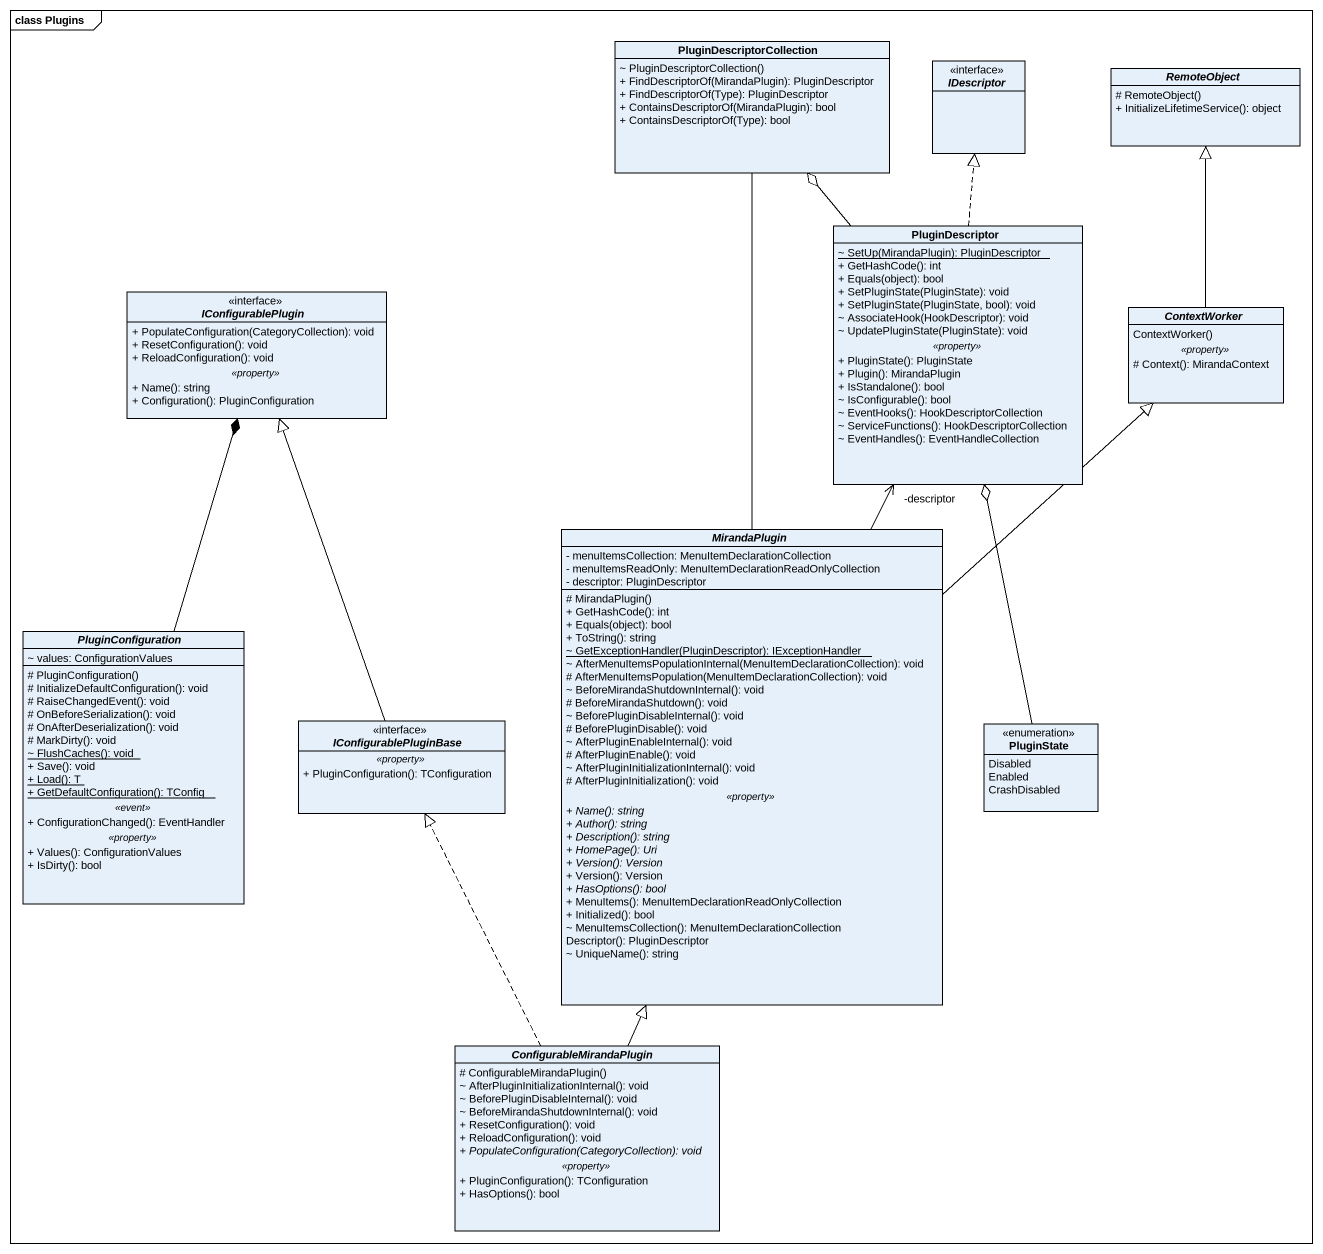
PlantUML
@startuml
mainframe class Plugins
hide circle
hide empty members
skinparam classAttributeIconSize 0
class PluginDescriptorCollection {
  ~ PluginDescriptorCollection()
  + FindDescriptorOf(MirandaPlugin): PluginDescriptor
  + FindDescriptorOf(Type): PluginDescriptor
  + ContainsDescriptorOf(MirandaPlugin): bool
  + ContainsDescriptorOf(Type): bool
}
interface IDescriptor <<interface>>
abstract class RemoteObject {
  # RemoteObject()
  + InitializeLifetimeService(): object
}
class PluginDescriptor {
  {static} ~ SetUp(MirandaPlugin): PluginDescriptor
  + GetHashCode(): int
  + Equals(object): bool
  + SetPluginState(PluginState): void
  + SetPluginState(PluginState, bool): void
  ~ AssociateHook(HookDescriptor): void
  ~ UpdatePluginState(PluginState): void
  .. <<property>> ..
  + PluginState(): PluginState
  + Plugin(): MirandaPlugin
  + IsStandalone(): bool
  ~ IsConfigurable(): bool
  ~ EventHooks(): HookDescriptorCollection
  ~ ServiceFunctions(): HookDescriptorCollection
  ~ EventHandles(): EventHandleCollection
}
interface IConfigurablePlugin <<interface>> {
  + PopulateConfiguration(CategoryCollection): void
  + ResetConfiguration(): void
  + ReloadConfiguration(): void
  .. <<property>> ..
  + Name(): string
  + Configuration(): PluginConfiguration
}
abstract class ContextWorker {
  ContextWorker()
  .. <<property>> ..
  # Context(): MirandaContext
}
abstract class MirandaPlugin {
  - menuItemsCollection: MenuItemDeclarationCollection
  - menuItemsReadOnly: MenuItemDeclarationReadOnlyCollection
  - descriptor: PluginDescriptor
  --
  # MirandaPlugin()
  + GetHashCode(): int
  + Equals(object): bool
  + ToString(): string
  {static} ~ GetExceptionHandler(PluginDescriptor): IExceptionHandler
  ~ AfterMenuItemsPopulationInternal(MenuItemDeclarationCollection): void
  # AfterMenuItemsPopulation(MenuItemDeclarationCollection): void
  ~ BeforeMirandaShutdownInternal(): void
  # BeforeMirandaShutdown(): void
  ~ BeforePluginDisableInternal(): void
  # BeforePluginDisable(): void
  ~ AfterPluginEnableInternal(): void
  # AfterPluginEnable(): void
  ~ AfterPluginInitializationInternal(): void
  # AfterPluginInitialization(): void
  .. <<property>> ..
  {abstract} + Name(): string
  {abstract} + Author(): string
  {abstract} + Description(): string
  {abstract} + HomePage(): Uri
  {abstract} + Version(): Version
  + Version(): Version
  {abstract} + HasOptions(): bool
  + MenuItems(): MenuItemDeclarationReadOnlyCollection
  + Initialized(): bool
  ~ MenuItemsCollection(): MenuItemDeclarationCollection
  Descriptor(): PluginDescriptor
  ~ UniqueName(): string
}
abstract class PluginConfiguration {
  ~ values: ConfigurationValues
  --
  # PluginConfiguration()
  # InitializeDefaultConfiguration(): void
  # RaiseChangedEvent(): void
  # OnBeforeSerialization(): void
  # OnAfterDeserialization(): void
  # MarkDirty(): void
  {static} ~ FlushCaches(): void
  + Save(): void
  {static} + Load(): T
  {static} + GetDefaultConfiguration(): TConfig
  .. <<event>> ..
  + ConfigurationChanged(): EventHandler
  .. <<property>> ..
  + Values(): ConfigurationValues
  + IsDirty(): bool
}
interface IConfigurablePluginBase <<interface>> {
  .. <<property>> ..
  + PluginConfiguration(): TConfiguration
}
enum PluginState {
  Disabled
  Enabled
  CrashDisabled
}
abstract class ConfigurableMirandaPlugin {
  # ConfigurableMirandaPlugin()
  ~ AfterPluginInitializationInternal(): void
  ~ BeforePluginDisableInternal(): void
  ~ BeforeMirandaShutdownInternal(): void
  + ResetConfiguration(): void
  + ReloadConfiguration(): void
  {abstract} + PopulateConfiguration(CategoryCollection): void
  .. <<property>> ..
  + PluginConfiguration(): TConfiguration
  + HasOptions(): bool
}
PluginDescriptorCollection -- MirandaPlugin
PluginDescriptor -up-o PluginDescriptorCollection
PluginDescriptor .up.|> IDescriptor
ContextWorker -up-|> RemoteObject
MirandaPlugin -up-> "-descriptor" PluginDescriptor
MirandaPlugin -up-|> ContextWorker
PluginConfiguration -up-* IConfigurablePlugin
IConfigurablePluginBase -up-|> IConfigurablePlugin
PluginState -up-o PluginDescriptor
ConfigurableMirandaPlugin -up-|> MirandaPlugin
ConfigurableMirandaPlugin .up.|> IConfigurablePluginBase
@enduml
